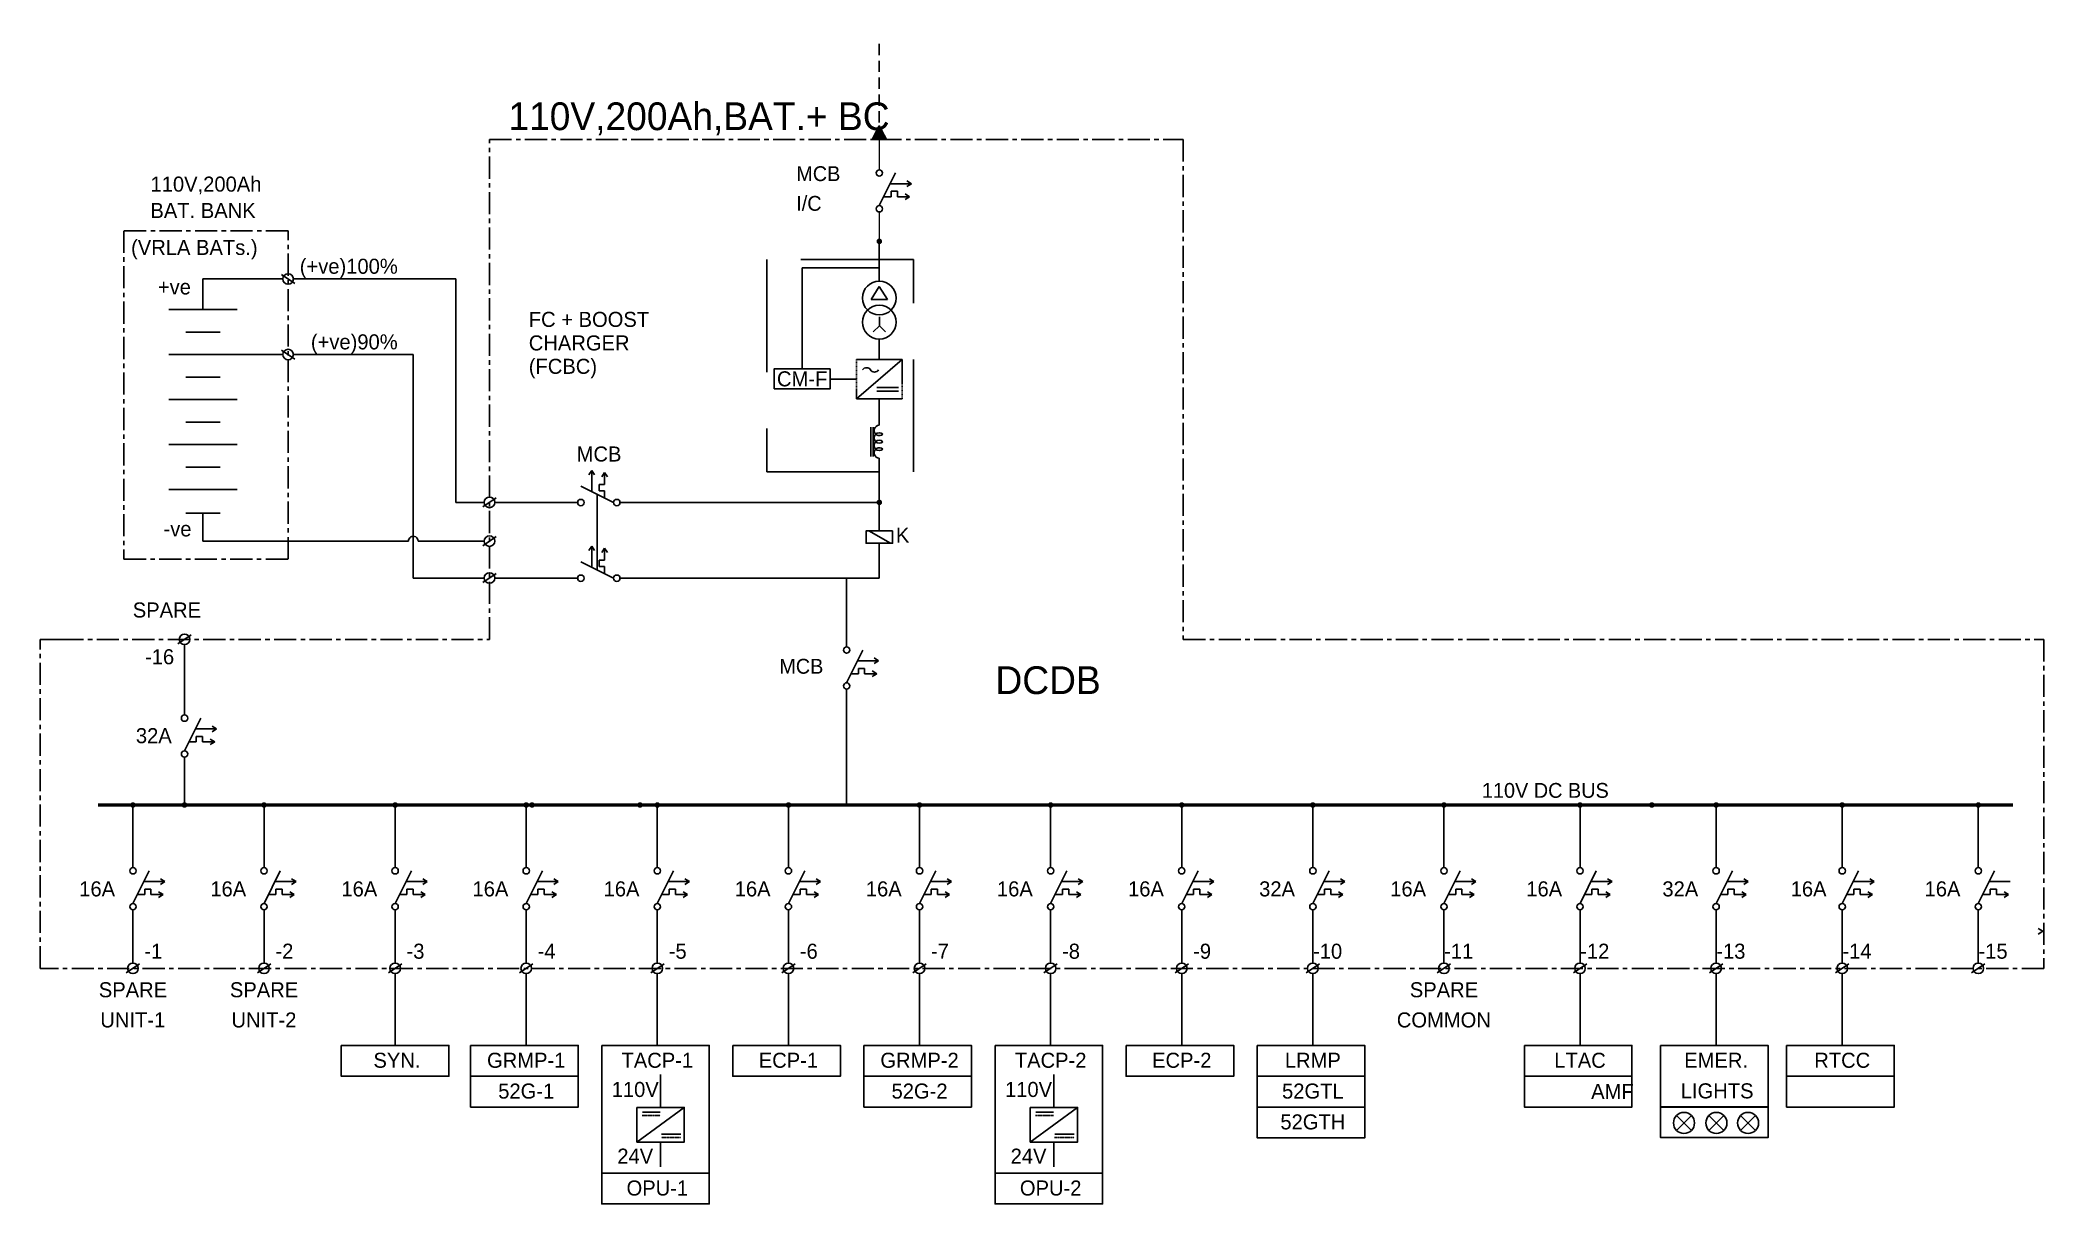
# Model space of a CAD drawing. Header units: inches. Extents: x 407 to 20230, y -234 to 408.
# Drawn here: x 19552 to 20230, y -234 to 160 of the extents above; entities outside this region: 1.
import ezdxf
from ezdxf.enums import TextEntityAlignment as Align

# ---------------------------------------------------------------- set-up
doc = ezdxf.new("R2010")
doc.units = ezdxf.units.IN
doc.header["$LTSCALE"] = 6
doc.header["$MEASUREMENT"] = 0
for name, pattern in [('CENTER', [2, 1.25, -0.25, 0.25, -0.25]), ('DASHED', [0.75, 0.5, -0.25]), ('HIDDEN', [9.525, 6.35, -3.175])]:
    doc.linetypes.add(name, pattern=pattern)

msp = doc.modelspace()

# ---------------------------------------------------------------- linework, layer by layer
at = {"linetype": 'HIDDEN', "ltscale": 0.1}
msp.add_line((19835.76, 126.08), (19835.76, 159.74), dxfattribs=at)
for p, q in [((19835.76, 103.66), (19841.27, 114.74)), ((19839.41, 111.09), (19846.6, 111.09)), ((19839.74, 106.7), (19839.74, 108.52)), ((19839.74, 108.52), (19841.87, 108.52)), ((19841.87, 108.52), (19841.87, 106.7)), ((19846.6, 111.09), (19845.11, 112.04)), ((19846.6, 111.09), (19845.11, 110.14)), ((19837.19, 106.7), (19839.74, 106.7)), ((19841.87, 106.7), (19845.96, 106.7)), ((19845.96, 106.7), (19844.46, 107.65)), ((19845.96, 106.7), (19844.46, 105.75)), ((19835.76, 91.57), (19835.76, 78.08)), ((19809.68, 48.43), (19809.68, 82.58)), ((19835.76, 82.58), (19809.68, 82.58)), ((19606.84, 68.46), (19606.84, 78.83)), ((19606.84, 78.83), (19633.88, 78.83)), ((19633.41, 80.37), (19637.92, 77.3)), ((19637.45, 78.83), (19675.95, 78.83)), ((19835.76, 76.28), (19833.04, 71.93)), ((19838.48, 71.93), (19835.76, 76.28)), ((19618.43, 68.46), (19595.26, 68.46)), ((19833.04, 71.93), (19838.48, 71.93)), ((19835.77, 63.01), (19833.68, 60.93)), ((19835.77, 63.01), (19835.77, 65.96)), ((19835.77, 63.01), (19837.85, 60.93)), ((19612.63, 60.84), (19601.05, 60.84)), ((19633.41, 54.76), (19637.92, 51.69)), ((19835.76, 58.49), (19835.76, 51.55)), ((19618.43, 53.22), (19595.26, 53.22)), ((19618.43, 53.22), (19633.88, 53.22)), ((19637.45, 53.22), (19678.02, 53.22)), ((19612.63, 45.61), (19601.05, 45.61)), ((19828.07, 44.89), (19819.15, 44.89)), ((19618.43, 37.99), (19595.26, 37.99)), ((19835.76, 38.23), (19835.76, 29.28)), ((19612.63, 30.37), (19601.05, 30.37)), ((19832.9, 18.71), (19832.9, 28.6)), ((19833.73, 18.71), (19833.73, 28.6)), ((19618.43, 22.75), (19595.26, 22.75)), ((19612.63, 15.13), (19601.05, 15.13)), ((19738.41, 13.95), (19737.46, 12.46)), ((19738.41, 13.95), (19739.36, 12.46)), ((19738.41, 6.76), (19738.41, 13.95)), ((19835.76, 18.17), (19835.76, -6.47)), ((19618.43, 7.52), (19595.26, 7.52)), ((19745.84, 3.11), (19734.76, 8.62)), ((19740.98, 7.09), (19740.98, 9.22)), ((19740.98, 9.22), (19742.8, 9.22)), ((19742.8, 7.09), (19740.98, 7.09)), ((19742.8, 13.31), (19741.86, 11.81)), ((19742.8, 13.31), (19743.75, 11.81)), ((19742.8, 9.22), (19742.8, 13.31)), ((19742.8, 4.54), (19742.8, 7.09)), ((19706.08, 4.7), (19701.57, 1.63)), ((19705.61, 3.17), (19733.7, 3.17)), ((19745.84, 3.17), (19745.73, 3.17)), ((19747.97, 3.11), (19835.76, 3.11)), ((19612.63, -0.43), (19601.05, -0.43)), ((19606.84, -0.43), (19606.84, -9.95)), ((19839.52, -10.65), (19832.21, -6.47)), ((19706.08, -8.42), (19701.57, -11.49)), ((19738.41, -11.66), (19737.46, -13.16)), ((19738.41, -11.66), (19739.36, -13.16)), ((19738.41, -18.85), (19738.41, -11.66)), ((19742.8, -12.3), (19741.86, -13.8)), ((19742.8, -12.3), (19743.75, -13.8)), ((19742.8, -16.39), (19742.8, -12.3)), ((19835.76, -10.65), (19835.76, -22.45)), ((19745.84, -22.5), (19734.76, -16.99)), ((19740.98, -18.52), (19740.98, -16.39)), ((19740.98, -16.39), (19742.8, -16.39)), ((19742.8, -18.52), (19740.98, -18.52)), ((19742.8, -21.07), (19742.8, -18.52)), ((19706.08, -20.91), (19701.57, -23.98)), ((19705.61, -22.45), (19733.7, -22.45)), ((19745.84, -22.45), (19745.73, -22.45)), ((19747.97, -22.45), (19835.76, -22.45)), ((19824.69, -45.77), (19824.69, -22.45)), ((19598.36, -44.75), (19602.88, -41.69)), ((19600.62, -68.82), (19600.62, -45)), ((19824.69, -57.91), (19830.2, -46.83)), ((19828.34, -50.48), (19835.53, -50.48)), ((19828.67, -54.87), (19828.67, -53.05)), ((19828.67, -53.05), (19830.8, -53.05)), ((19830.8, -53.05), (19830.8, -54.87)), ((19834.89, -54.87), (19833.39, -53.93)), ((19835.53, -50.48), (19834.04, -49.53)), ((19835.53, -50.48), (19834.04, -51.43)), ((19824.69, -60.04), (19824.69, -99.31)), ((19826.12, -54.87), (19828.67, -54.87)), ((19830.8, -54.87), (19834.89, -54.87)), ((19834.89, -54.87), (19833.39, -55.82)), ((19600.62, -80.97), (19606.13, -69.89)), ((19604.27, -73.54), (19611.46, -73.54)), ((19611.46, -73.54), (19609.97, -72.59)), ((19611.46, -73.54), (19609.97, -74.49)), ((19602.05, -77.93), (19604.6, -77.93)), ((19604.6, -77.93), (19604.6, -76.11)), ((19604.6, -76.11), (19606.73, -76.11)), ((19606.73, -76.11), (19606.73, -77.93)), ((19606.73, -77.93), (19610.82, -77.93)), ((19610.82, -77.93), (19609.32, -76.98)), ((19610.82, -77.93), (19609.32, -78.88)), ((19600.62, -99.31), (19600.62, -83.1)), ((19583.15, -99.31), (19583.15, -120.54)), ((19627.52, -99.31), (19627.52, -120.54)), ((19671.89, -99.31), (19671.89, -120.54)), ((19716.26, -99.31), (19716.26, -120.54)), ((19760.63, -99.31), (19760.63, -120.54)), ((19805, -99.31), (19805, -120.54)), ((19849.38, -99.31), (19849.38, -120.54)), ((19893.75, -99.31), (19893.75, -120.54)), ((19938.12, -99.31), (19938.12, -120.54)), ((19982.49, -99.31), (19982.49, -120.54)), ((20026.86, -99.31), (20026.86, -120.54)), ((20072.91, -99.31), (20072.91, -120.54)), ((20118.97, -99.31), (20118.97, -120.54)), ((20161.66, -99.31), (20161.66, -120.54)), ((20207.71, -99.31), (20207.71, -120.54)), ((19583.15, -132.68), (19588.66, -121.6)), ((19627.52, -132.68), (19633.03, -121.6)), ((19671.89, -132.68), (19677.4, -121.6)), ((19716.26, -132.68), (19721.77, -121.6)), ((19760.63, -132.68), (19766.15, -121.6)), ((19805, -132.68), (19810.52, -121.6)), ((19849.38, -132.68), (19854.89, -121.6)), ((19893.75, -132.68), (19899.26, -121.6)), ((19938.12, -132.68), (19943.63, -121.6)), ((19982.49, -132.68), (19988, -121.6)), ((20026.86, -132.68), (20032.38, -121.6)), ((20072.91, -132.68), (20078.43, -121.6)), ((20118.97, -132.68), (20124.48, -121.6)), ((20161.66, -132.68), (20167.17, -121.6)), ((20207.71, -132.68), (20213.22, -121.6)), ((19586.8, -125.25), (19593.99, -125.25)), ((19587.12, -129.65), (19587.12, -127.83)), ((19587.12, -127.83), (19589.26, -127.83)), ((19589.26, -127.83), (19589.26, -129.65)), ((19593.35, -129.65), (19591.85, -128.7)), ((19593.99, -125.25), (19592.49, -124.31)), ((19593.99, -125.25), (19592.49, -126.2)), ((19631.17, -125.25), (19638.36, -125.25)), ((19631.5, -129.65), (19631.5, -127.83)), ((19631.5, -127.83), (19633.63, -127.83)), ((19633.63, -127.83), (19633.63, -129.65)), ((19637.72, -129.65), (19636.22, -128.7)), ((19638.36, -125.25), (19636.86, -124.31)), ((19638.36, -125.25), (19636.86, -126.2)), ((19675.54, -125.25), (19682.73, -125.25)), ((19675.87, -129.65), (19675.87, -127.83)), ((19675.87, -127.83), (19678, -127.83)), ((19678, -127.83), (19678, -129.65)), ((19682.09, -129.65), (19680.59, -128.7)), ((19682.73, -125.25), (19681.23, -124.31)), ((19682.73, -125.25), (19681.23, -126.2)), ((19719.91, -125.25), (19727.1, -125.25)), ((19720.24, -129.65), (19720.24, -127.83)), ((19720.24, -127.83), (19722.37, -127.83)), ((19722.37, -127.83), (19722.37, -129.65)), ((19726.46, -129.65), (19724.96, -128.7)), ((19727.1, -125.25), (19725.61, -124.31)), ((19727.1, -125.25), (19725.61, -126.2)), ((19764.28, -125.25), (19771.47, -125.25)), ((19764.61, -129.65), (19764.61, -127.83)), ((19764.61, -127.83), (19766.74, -127.83)), ((19766.74, -127.83), (19766.74, -129.65)), ((19770.83, -129.65), (19769.34, -128.7)), ((19771.47, -125.25), (19769.98, -124.31)), ((19771.47, -125.25), (19769.98, -126.2)), ((19808.65, -125.25), (19815.85, -125.25)), ((19808.98, -129.65), (19808.98, -127.83)), ((19808.98, -127.83), (19811.11, -127.83)), ((19811.11, -127.83), (19811.11, -129.65)), ((19815.2, -129.65), (19813.71, -128.7)), ((19815.85, -125.25), (19814.35, -124.31)), ((19815.85, -125.25), (19814.35, -126.2)), ((19853.02, -125.25), (19860.22, -125.25)), ((19853.35, -129.65), (19853.35, -127.83)), ((19853.35, -127.83), (19855.49, -127.83)), ((19855.49, -127.83), (19855.49, -129.65)), ((19859.57, -129.65), (19858.08, -128.7)), ((19860.22, -125.25), (19858.72, -124.31)), ((19860.22, -125.25), (19858.72, -126.2)), ((19897.4, -125.25), (19904.59, -125.25)), ((19897.72, -129.65), (19897.72, -127.83)), ((19897.72, -127.83), (19899.86, -127.83)), ((19899.86, -127.83), (19899.86, -129.65)), ((19903.95, -129.65), (19902.45, -128.7)), ((19904.59, -125.25), (19903.09, -124.31)), ((19904.59, -125.25), (19903.09, -126.2)), ((19941.77, -125.25), (19948.96, -125.25)), ((19942.1, -129.65), (19942.1, -127.83)), ((19942.1, -127.83), (19944.23, -127.83)), ((19944.23, -127.83), (19944.23, -129.65)), ((19948.32, -129.65), (19946.82, -128.7)), ((19948.96, -125.25), (19947.46, -124.31)), ((19948.96, -125.25), (19947.46, -126.2)), ((19986.14, -125.25), (19993.33, -125.25)), ((19986.47, -129.65), (19986.47, -127.83)), ((19986.47, -127.83), (19988.6, -127.83)), ((19988.6, -127.83), (19988.6, -129.65)), ((19992.69, -129.65), (19991.19, -128.7)), ((19993.33, -125.25), (19991.84, -124.31)), ((19993.33, -125.25), (19991.84, -126.2)), ((20030.51, -125.25), (20037.7, -125.25)), ((20030.84, -129.65), (20030.84, -127.83)), ((20030.84, -127.83), (20032.97, -127.83)), ((20032.97, -127.83), (20032.97, -129.65)), ((20037.06, -129.65), (20035.56, -128.7)), ((20037.7, -125.25), (20036.21, -124.31)), ((20037.7, -125.25), (20036.21, -126.2)), ((20076.56, -125.25), (20083.76, -125.25)), ((20076.89, -129.65), (20076.89, -127.83)), ((20076.89, -127.83), (20079.02, -127.83)), ((20079.02, -127.83), (20079.02, -129.65)), ((20083.11, -129.65), (20081.62, -128.7)), ((20083.76, -125.25), (20082.26, -124.31)), ((20083.76, -125.25), (20082.26, -126.2)), ((20122.61, -125.25), (20129.81, -125.25)), ((20122.94, -129.65), (20122.94, -127.83)), ((20122.94, -127.83), (20125.08, -127.83)), ((20125.08, -127.83), (20125.08, -129.65)), ((20129.16, -129.65), (20127.67, -128.7)), ((20129.81, -125.25), (20128.31, -124.31)), ((20129.81, -125.25), (20128.31, -126.2)), ((20165.31, -125.25), (20172.5, -125.25)), ((20165.63, -129.65), (20165.63, -127.83)), ((20165.63, -127.83), (20167.77, -127.83)), ((20167.77, -127.83), (20167.77, -129.65)), ((20171.86, -129.65), (20170.36, -128.7)), ((20172.5, -125.25), (20171, -124.31)), ((20172.5, -125.25), (20171, -126.2)), ((20211.36, -125.25), (20218.55, -125.25)), ((20211.69, -129.65), (20211.69, -127.83)), ((20211.69, -127.83), (20213.82, -127.83)), ((20213.82, -127.83), (20213.82, -129.65)), ((20217.91, -129.65), (20216.41, -128.7)), ((19583.15, -134.82), (19583.15, -152.84)), ((19584.58, -129.65), (19587.12, -129.65)), ((19589.26, -129.65), (19593.35, -129.65)), ((19593.35, -129.65), (19591.85, -130.59)), ((19627.52, -134.82), (19627.52, -152.84)), ((19628.95, -129.65), (19631.5, -129.65)), ((19633.63, -129.65), (19637.72, -129.65)), ((19637.72, -129.65), (19636.22, -130.59)), ((19671.89, -134.82), (19671.89, -152.84)), ((19673.32, -129.65), (19675.87, -129.65)), ((19678, -129.65), (19682.09, -129.65)), ((19682.09, -129.65), (19680.59, -130.59)), ((19716.26, -134.82), (19716.26, -152.84)), ((19717.69, -129.65), (19720.24, -129.65)), ((19722.37, -129.65), (19726.46, -129.65)), ((19726.46, -129.65), (19724.96, -130.59)), ((19760.63, -134.82), (19760.63, -152.84)), ((19762.06, -129.65), (19764.61, -129.65)), ((19766.74, -129.65), (19770.83, -129.65)), ((19770.83, -129.65), (19769.34, -130.59)), ((19805, -134.82), (19805, -152.84)), ((19806.43, -129.65), (19808.98, -129.65)), ((19811.11, -129.65), (19815.2, -129.65)), ((19815.2, -129.65), (19813.71, -130.59)), ((19849.38, -134.82), (19849.38, -152.84)), ((19850.8, -129.65), (19853.35, -129.65)), ((19855.49, -129.65), (19859.57, -129.65)), ((19859.57, -129.65), (19858.08, -130.59)), ((19893.75, -134.82), (19893.75, -152.84)), ((19895.18, -129.65), (19897.72, -129.65)), ((19899.86, -129.65), (19903.95, -129.65)), ((19903.95, -129.65), (19902.45, -130.59)), ((19938.12, -134.82), (19938.12, -152.84)), ((19939.55, -129.65), (19942.1, -129.65)), ((19944.23, -129.65), (19948.32, -129.65)), ((19948.32, -129.65), (19946.82, -130.59)), ((19982.49, -134.82), (19982.49, -152.84)), ((19983.92, -129.65), (19986.47, -129.65)), ((19988.6, -129.65), (19992.69, -129.65)), ((19992.69, -129.65), (19991.19, -130.59)), ((20026.86, -134.82), (20026.86, -152.84)), ((20028.29, -129.65), (20030.84, -129.65)), ((20032.97, -129.65), (20037.06, -129.65)), ((20037.06, -129.65), (20035.56, -130.59)), ((20072.91, -134.82), (20072.91, -152.84)), ((20074.34, -129.65), (20076.89, -129.65)), ((20079.02, -129.65), (20083.11, -129.65)), ((20083.11, -129.65), (20081.62, -130.59)), ((20118.97, -134.82), (20118.97, -152.84)), ((20120.39, -129.65), (20122.94, -129.65)), ((20125.08, -129.65), (20129.16, -129.65)), ((20129.16, -129.65), (20127.67, -130.59)), ((20161.66, -134.82), (20161.66, -152.84)), ((20163.09, -129.65), (20165.63, -129.65)), ((20167.77, -129.65), (20171.86, -129.65)), ((20171.86, -129.65), (20170.36, -130.59)), ((20207.71, -134.82), (20207.71, -152.84)), ((20209.14, -129.65), (20211.69, -129.65)), ((20213.82, -129.65), (20217.91, -129.65)), ((20217.91, -129.65), (20216.41, -130.59)), ((20229.52, -142.09), (20228.02, -141.14)), ((20229.52, -142.09), (20228.02, -143.04)), ((19585.4, -153.1), (19580.89, -156.16)), ((19629.77, -153.1), (19625.26, -156.16)), ((19674.15, -153.1), (19669.63, -156.16)), ((19718.52, -153.1), (19714.01, -156.16)), ((19762.89, -153.1), (19758.38, -156.16)), ((19807.26, -153.1), (19802.75, -156.16)), ((19851.63, -153.1), (19847.12, -156.16)), ((19896, -153.1), (19891.49, -156.16)), ((19940.38, -153.1), (19935.86, -156.16)), ((19984.75, -153.1), (19980.23, -156.16)), ((20029.12, -153.1), (20024.61, -156.16)), ((20075.17, -153.1), (20070.66, -156.16)), ((20121.22, -153.1), (20116.71, -156.16)), ((20163.91, -153.1), (20159.4, -156.16)), ((20209.97, -153.1), (20205.45, -156.16))]:
    msp.add_line(p, q)
at = {"color": 7}
for p, q in [((19675.95, 78.83), (19692.46, 78.83)), ((19692.46, 78.83), (19692.46, 3.17)), ((19678.02, -22.45), (19678.02, 53.22)), ((19702.04, 3.17), (19692.46, 3.17)), ((19606.84, -9.95), (19676.39, -9.95)), ((19679.65, -9.95), (19702.04, -9.95)), ((19702.04, -22.45), (19678.02, -22.45)), ((19671.89, -156.41), (19671.89, -180.73)), ((19716.26, -156.41), (19716.26, -180.73)), ((19760.63, -156.41), (19760.63, -180.73)), ((19805, -156.41), (19805, -180.73)), ((19849.38, -156.41), (19849.38, -180.73)), ((19893.75, -156.41), (19893.75, -180.73)), ((19938.12, -156.41), (19938.12, -180.73)), ((19982.49, -156.41), (19982.49, -180.73)), ((20072.91, -156.41), (20072.91, -180.73)), ((20118.97, -156.41), (20118.97, -180.73)), ((20161.66, -156.41), (20161.66, -180.73)), ((19761.74, -201.72), (19761.74, -190.6)), ((19894.86, -201.72), (19894.86, -190.6)), ((19753.74, -213.48), (19769.75, -201.72)), ((19755.61, -203.33), (19761.61, -203.33)), ((19886.85, -213.48), (19902.86, -201.72)), ((19888.72, -203.33), (19894.73, -203.33)), ((20110.62, -209.51), (20105.58, -204.47)), ((20110.62, -204.47), (20105.58, -209.51)), ((20121.58, -209.51), (20116.54, -204.47)), ((20121.58, -204.47), (20116.54, -209.51)), ((20132.31, -209.51), (20127.27, -204.47)), ((20132.31, -204.47), (20127.27, -209.51)), ((19761.74, -213.48), (19761.74, -221.85)), ((19762.05, -210.75), (19768.59, -210.75)), ((19894.86, -213.48), (19894.86, -221.85)), ((19895.17, -210.75), (19901.7, -210.75))]:
    msp.add_line(p, q, dxfattribs=at)
at = {"ltscale": 0.1}
for p, q in [((19843.45, 51.55), (19828.07, 38.23)), ((19834.95, 42.11), (19842.26, 42.11))]:
    msp.add_line(p, q, dxfattribs=at)
at = {"linetype": 'DASHED', "ltscale": 0.1}
msp.add_line((19834.95, 40.78), (19842.26, 40.78), dxfattribs=at)
at = {"linetype": 'HIDDEN'}
msp.add_line((19740.3, 5.87), (19740.3, -19.74), dxfattribs=at)
at = {"linetype": 'CENTER', "ltscale": 0.01}
for p, q in [((19755.54, -204.46), (19761.65, -204.46)), ((19888.65, -204.46), (19894.76, -204.46)), ((19761.99, -211.88), (19768.62, -211.88)), ((19895.1, -211.88), (19901.74, -211.88))]:
    msp.add_line(p, q, dxfattribs=at)
for points in [[(19838.14, 126.08), (19833.38, 126.08), (19835.76, 130.68)], [(19819.15, 48.43), (19800.22, 48.43), (19800.22, 41.67), (19819.15, 41.67)], [(19840.26, -6.47), (19831.26, -6.47), (19831.26, -10.65), (19840.26, -10.65)]]:
    msp.add_lwpolyline(points, close=True)
at = {"linetype": 'CENTER'}
msp.add_lwpolyline([(19938.62, -43.22), (20229.92, -43.22), (20229.92, -43.22), (20229.92, -154.63), (19551.72, -154.63), (19551.72, -43.22), (19558.93, -43.22), (19558.93, -43.22), (19703.82, -43.22), (19703.82, 126.08), (19938.62, 126.08), (19938.62, -43.22)], dxfattribs=at)
for points, const_width in [([(19835.76, 126.08), (19835.76, 115.81)], 0.42), ([(19835.76, 101.53), (19835.76, 91.57)], 0.42), ([(20219.51, -99.31), (19571.31, -99.31)], 1.19)]:
    msp.add_lwpolyline(points, dxfattribs=dict(const_width=const_width))
msp.add_lwpolyline([(19635.67, 95.18), (19580.08, 95.18), (19580.08, -16.08), (19635.67, -16.08)], close=True, dxfattribs=at)
at = {"const_width": 0.942}
for points in [[(19835.29, 91.57, 1), (19836.23, 91.57, 1)], [(19835.29, 3.17, 1), (19836.23, 3.17, 1)], [(19583.62, -99.31, -1), (19582.68, -99.31, -1)], [(19601.09, -99.31, -1), (19600.15, -99.31, -1)], [(19627.99, -99.31, -1), (19627.05, -99.31, -1)], [(19672.36, -99.31, -1), (19671.42, -99.31, -1)], [(19716.73, -99.31, -1), (19715.79, -99.31, -1)], [(19718.69, -99.31, 1), (19717.75, -99.31, 1)], [(19755.23, -99.31, 1), (19754.29, -99.31, 1)], [(19761.1, -99.31, -1), (19760.16, -99.31, -1)], [(19805.48, -99.31, -1), (19804.53, -99.31, -1)], [(19849.85, -99.31, -1), (19848.91, -99.31, -1)], [(19894.22, -99.31, -1), (19893.28, -99.31, -1)], [(19938.59, -99.31, -1), (19937.65, -99.31, -1)], [(19982.96, -99.31, -1), (19982.02, -99.31, -1)], [(20027.33, -99.31, -1), (20026.39, -99.31, -1)], [(20073.39, -99.31, -1), (20072.44, -99.31, -1)], [(20097.67, -99.31, -1), (20096.73, -99.31, -1)], [(20119.44, -99.31, -1), (20118.5, -99.31, -1)], [(20162.13, -99.31, -1), (20161.19, -99.31, -1)], [(20208.18, -99.31, -1), (20207.24, -99.31, -1)]]:
    msp.add_lwpolyline(points, format="xyb", close=True, dxfattribs=at)
at = {"color": 7, "linetype": 'HIDDEN'}
msp.add_lwpolyline([(19847.3, 85.37), (19797.72, 85.37), (19797.72, 13.49), (19847.3, 13.49)], close=True, dxfattribs=at)
at = {"linetype": 'DASHED', "ltscale": 0.1}
msp.add_lwpolyline([(19843.45, 38.23), (19828.07, 38.23), (19828.07, 51.55), (19843.45, 51.55)], close=True, dxfattribs=at)
at = {"color": 7}
for points in [[(19653.68, -180.73), (19690.1, -180.73), (19690.1, -191.2), (19653.68, -191.2)], [(19697.44, -180.73), (19733.85, -180.73), (19733.85, -191.16), (19697.44, -191.16)], [(19741.81, -180.73), (19778.22, -180.73), (19778.22, -223.98), (19741.81, -223.98)], [(19786.18, -180.73), (19822.59, -180.73), (19822.59, -191.16), (19786.18, -191.16)], [(19830.55, -180.73), (19866.96, -180.73), (19866.96, -191.16), (19830.55, -191.16)], [(19874.92, -180.73), (19911.34, -180.73), (19911.34, -223.98), (19874.92, -223.98)], [(19919.3, -180.73), (19955.71, -180.73), (19955.71, -191.16), (19919.3, -191.16)], [(19963.67, -180.73), (20000.08, -180.73), (20000.08, -191.16), (19963.67, -191.16)], [(20054.09, -180.73), (20090.5, -180.73), (20090.5, -191.16), (20054.09, -191.16)], [(20100.14, -180.73), (20136.55, -180.73), (20136.55, -201.6), (20100.14, -201.6)], [(20142.83, -180.73), (20179.24, -180.73), (20179.24, -191.16), (20142.83, -191.16)], [(19697.44, -191.16), (19733.85, -191.16), (19733.85, -201.6), (19697.44, -201.6)], [(19830.55, -191.16), (19866.96, -191.16), (19866.96, -201.6), (19830.55, -201.6)], [(19963.67, -191.16), (20000.08, -191.16), (20000.08, -201.6), (19963.67, -201.6)], [(20054.09, -191.16), (20090.5, -191.16), (20090.5, -201.6), (20054.09, -201.6)], [(20142.83, -191.16), (20179.24, -191.16), (20179.24, -201.6), (20142.83, -201.6)], [(19753.74, -201.72), (19769.75, -201.72), (19769.75, -213.48), (19753.74, -213.48)], [(19886.85, -201.72), (19902.86, -201.72), (19902.86, -213.48), (19886.85, -213.48)], [(19963.67, -201.6), (20000.08, -201.6), (20000.08, -212.03), (19963.67, -212.03)], [(20100.16, -201.52), (20136.58, -201.52), (20136.58, -211.96), (20100.16, -211.96)], [(19741.81, -223.98), (19778.22, -223.98), (19778.22, -234.42), (19741.81, -234.42)], [(19874.92, -223.98), (19911.34, -223.98), (19911.34, -234.42), (19874.92, -234.42)]]:
    msp.add_lwpolyline(points, close=True, dxfattribs=at)
for centre, radius in [((19835.76, 114.74), 1.07), ((19835.76, 102.6), 1.07), ((19635.67, 78.83), 1.79), ((19835.76, 72.37), 5.72), ((19835.76, 64.21), 5.72), ((19635.67, 53.22), 1.79), ((19703.82, 3.17), 1.79), ((19734.76, 3.11), 1.07), ((19746.91, 3.11), 1.07), ((19703.82, -9.95), 1.79), ((19703.82, -22.45), 1.79), ((19734.76, -22.5), 1.07), ((19746.91, -22.5), 1.07), ((19600.62, -43.22), 1.79), ((19824.69, -46.83), 1.07), ((19824.69, -58.98), 1.07), ((19600.62, -69.89), 1.07), ((19600.62, -82.03), 1.07), ((19583.15, -121.6), 1.07), ((19627.52, -121.6), 1.07), ((19671.89, -121.6), 1.07), ((19716.26, -121.6), 1.07), ((19760.63, -121.6), 1.07), ((19805, -121.6), 1.07), ((19849.38, -121.6), 1.07), ((19893.75, -121.6), 1.07), ((19938.12, -121.6), 1.07), ((19982.49, -121.6), 1.07), ((20026.86, -121.6), 1.07), ((20072.91, -121.6), 1.07), ((20118.97, -121.6), 1.07), ((20161.66, -121.6), 1.07), ((20207.71, -121.6), 1.07), ((19583.15, -133.75), 1.07), ((19627.52, -133.75), 1.07), ((19671.89, -133.75), 1.07), ((19716.26, -133.75), 1.07), ((19760.63, -133.75), 1.07), ((19805, -133.75), 1.07), ((19849.38, -133.75), 1.07), ((19893.75, -133.75), 1.07), ((19938.12, -133.75), 1.07), ((19982.49, -133.75), 1.07), ((20026.86, -133.75), 1.07), ((20072.91, -133.75), 1.07), ((20118.97, -133.75), 1.07), ((20161.66, -133.75), 1.07), ((20207.71, -133.75), 1.07), ((19583.15, -154.63), 1.79), ((19627.52, -154.63), 1.79), ((19671.89, -154.63), 1.79), ((19716.26, -154.63), 1.79), ((19760.63, -154.63), 1.79), ((19805, -154.63), 1.79), ((19849.38, -154.63), 1.79), ((19893.75, -154.63), 1.79), ((19938.12, -154.63), 1.79), ((19982.49, -154.63), 1.79), ((20026.86, -154.63), 1.79), ((20072.91, -154.63), 1.79), ((20118.97, -154.63), 1.79), ((20161.66, -154.63), 1.79), ((20207.71, -154.63), 1.79)]:
    msp.add_circle(centre, radius)
for centre in [(20108.1, -206.99), (20119.06, -206.99), (20129.79, -206.99)]:
    msp.add_circle(centre, 3.56, dxfattribs=at)
at = {"linetype": 'Continuous', "ltscale": 0.1}
for centre, radius, start, end in [((19831.43, 47.07), 1.68, 36.8048, 143.1952), ((19834.11, 48.83), 1.54, 209.43582, 330.56418)]:
    msp.add_arc(centre, radius, start, end, dxfattribs=at)
for centre, start, end in [((19835.76, 27.52), 90, 313.87976), ((19835.76, 24.99), 46.12024, 313.87976), ((19835.76, 22.46), 46.12024, 313.87976), ((19835.76, 19.93), 46.12024, 270)]:
    msp.add_arc(centre, 1.76, start, end)
at = {"color": 7}
msp.add_arc((19678.02, -9.92), 1.63, 358.84747, 181.15253, dxfattribs=at)
msp.add_solid([(19833.38, 126.08), (19838.14, 126.08), (19835.76, 130.68)])

# ---------------------------------------------------------------- texts
for s, height, p in [('110V,200Ah,BAT.+ BC', 9.408, (19710.21, 133.93)), ('110V,200Ah', 5.1, (19589.1, 110.96)), ('BAT. BANK', 5.1, (19589.07, 102.02)), ('(VRLA BATs.)', 5.1001, (19582.52, 89.52)), ('(+ve)100%', 5.1, (19639.61, 83.14)), ('+ve', 5.1, (19591.59, 76.14)), ('FC + BOOST', 5.1, (19717.12, 65.15)), ('(+ve)90%', 5.1, (19643.37, 57.53)), ('CHARGER', 5.1, (19717.12, 57.17)), ('(FCBC)', 5.1, (19717.12, 49.25)), ('MCB', 5.1, (19733.33, 19.56)), ('-ve', 5.1, (19593.5, -5.81)), ('K', 5.1, (19841.38, -7.91)), ('DCDB', 9.408, (19875.06, -57.05)), ('32A', 5.1, (19584.15, -75.83)), ('16A', 5.1, (19564.97, -127.72)), ('16A', 5.1, (19609.34, -127.72)), ('16A', 5.1, (19653.71, -127.72)), ('16A', 5.1, (19698.08, -127.72)), ('16A', 5.1, (19742.45, -127.72)), ('16A', 5.1, (19786.82, -127.72)), ('16A', 5.1, (19831.2, -127.72)), ('16A', 5.1, (19875.57, -127.72)), ('16A', 5.1, (19919.94, -127.72)), ('32A', 5.1, (19964.31, -127.72)), ('16A', 5.1, (20008.68, -127.72)), ('16A', 5.1, (20054.73, -127.72)), ('32A', 5.1, (20100.79, -127.72)), ('16A', 5.1, (20144.21, -127.72)), ('16A', 5.1, (20189.53, -127.72))]:
    msp.add_text(s, height=height).set_placement(p, align=Align.MIDDLE_LEFT)
for s, height, p in [('MCB', 5.024, (19807.65, 111.98)), ('I/C', 5.024, (19807.65, 101.92)), ('CM-F', 5.1, (19801.12, 42.46)), ('MCB', 5.024, (19801.9, -54.85)), ('110V DC BUS', 5.024, (20039.71, -96.88))]:
    msp.add_text(s, height=height).set_placement(p)
for s, p in [('SPARE', (19594.65, -33.27)), ('SPARE', (19583.15, -161.88)), ('SPARE', (19627.52, -161.88)), ('SPARE', (20026.86, -161.88)), ('UNIT-2', (19627.48, -172.1)), ('COMMON', (20026.82, -172.1)), ('UNIT-1', (19583.1, -172.1)), ('SYN.', (19672.51, -185.76)), ('GRMP-1', (19716.26, -185.76)), ('TACP-1', (19760.63, -185.76)), ('ECP-1', (19805, -185.76)), ('GRMP-2', (19849.38, -185.76)), ('TACP-2', (19893.75, -185.76)), ('ECP-2', (19938.12, -185.76)), ('LRMP', (19982.49, -185.76)), ('LTAC', (20072.91, -185.76)), ('EMER.', (20118.97, -185.76)), ('RTCC', (20161.66, -185.76)), ('52G-1', (19716.26, -196.19)), ('110V', (19753.15, -195.65)), ('52G-2', (19849.38, -196.19)), ('110V', (19886.27, -195.65)), ('52GTL', (19982.49, -196.19)), ('AMF', (20083.88, -196.31)), ('LIGHTS', (20119.32, -196.12)), ('52GTH', (19982.49, -206.63)), ('24V', (19753.15, -218.23)), ('24V', (19886.27, -218.23)), ('OPU-1', (19760.63, -229.02)), ('OPU-2', (19893.75, -229.02))]:
    msp.add_text(s, height=5.1).set_placement(p, align=Align.MIDDLE_CENTER)
for s, p in [('-16', (19597.1, -49.11)), ('-1', (19593.07, -148.83)), ('-2', (19637.44, -148.83)), ('-3', (19681.81, -148.83)), ('-4', (19726.18, -148.83)), ('-5', (19770.55, -148.83)), ('-6', (19814.92, -148.83)), ('-7', (19859.3, -148.83)), ('-8', (19903.67, -148.83)), ('-9', (19948.04, -148.83)), ('-10', (19992.41, -148.83)), ('-11', (20036.78, -148.83)), ('-12', (20082.83, -148.83)), ('-13', (20128.89, -148.83)), ('-14', (20171.58, -148.83)), ('-15', (20217.63, -148.83))]:
    msp.add_text(s, height=5.1).set_placement(p, align=Align.MIDDLE_RIGHT)
at = {"insert": (407.12, 408.04), "char_height": 2.5, "attachment_point": 9}
msp.add_mtext('\\A1; ', dxfattribs=at)

doc.saveas('drawing.dxf')
